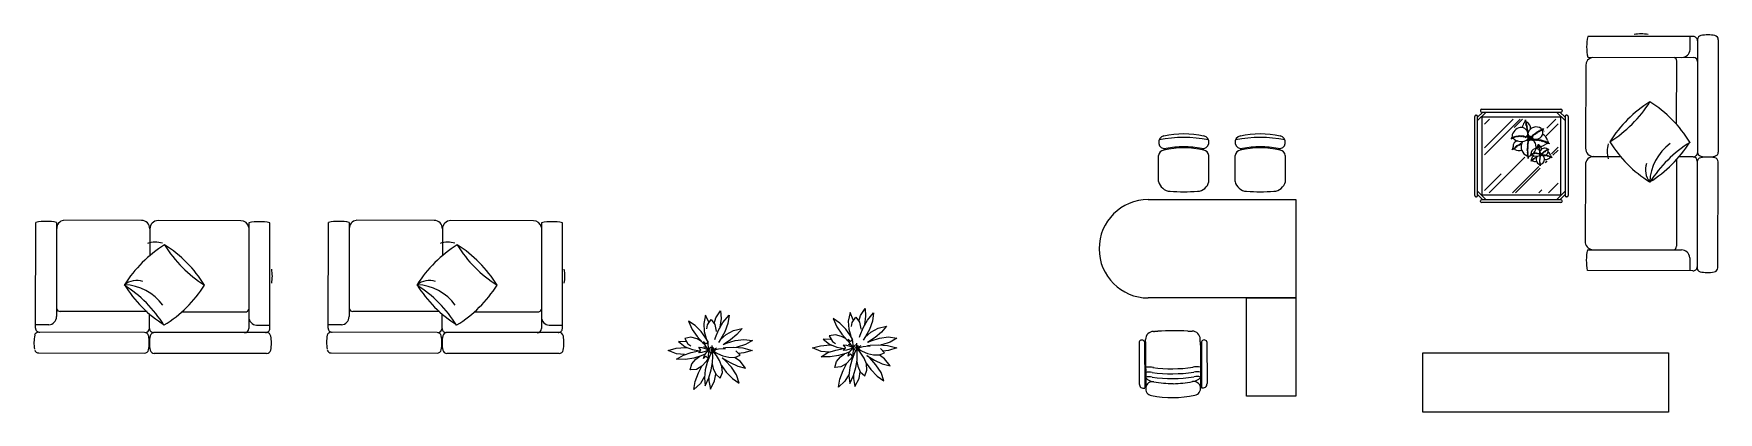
# Model space of a CAD drawing. Header units: millimetres. Extents: x 6919 to 14039, y 2520 to 4279.
# Drawn here: x 11286.1 to 11780, y 3672.5 to 3783.4 of the extents above; entities that cross this region are included whole.
import ezdxf

# ---------------------------------------------------------------- set-up
doc = ezdxf.new("R2010")
doc.units = ezdxf.units.MM
doc.layers.add('Furniture', color=252, linetype='Continuous', lineweight=0)
doc.layers.add('SectionCutEdges', color=7, linetype='Continuous')
doc.layers.add('zelen', color=69, linetype='Continuous')

# ---------------------------------------------------------------- blocks, each defined once
blk = doc.blocks.new('z_45')
for p, q in [((-2.845997, 13.88936), (-3.570604, 10.668659)), ((-1.655763, 11.123252), (-2.845997, 13.88936)), ((1.116109, 12.784863), (2.886718, 15.481067)), ((2.886718, 15.481067), (3.112793, 12.559485)), ((3.844529, 11.023402), (6.185353, 13.788033)), ((6.185353, 13.788033), (5.718845, 10.564661)), ((-9.471196, 11.583638), (-8.014357, 8.363295)), ((-6.825197, 9.823632), (-9.471196, 11.583638)), ((-8.014357, 8.363295), (-6.118167, 5.604553)), ((-4.564357, 7.499552), (-6.825197, 9.823632)), ((-2.732033, 4.996347), (-4.564357, 7.499552)), ((-3.570604, 10.668659), (-3.370214, 7.540822)), ((-3.370214, 7.540822), (-2.609962, 4.790235)), ((-2.313089, 8.569336), (-2.087796, 10.154057)), ((-2.087796, 10.154057), (-0.650883, 12.201309)), ((-1.588672, 10.865235), (-1.655763, 11.123252)), ((-0.650883, 12.201309), (0.760937, 10.202289)), ((0.441211, 10.654926), (1.116109, 12.784863)), ((0.760937, 10.202289), (1.247263, 7.701373)), ((0.939745, 5.188775), (2.124023, 8.055043)), ((1.247263, 7.701373), (1.236522, 7.510304)), ((2.124023, 8.055043), (3.844529, 11.023402)), ((2.685738, 9.256053), (2.585155, 8.850694)), ((3.112793, 12.559485), (2.685738, 9.256053)), ((4.56084, 7.449961), (3.048825, 4.653072)), ((5.718845, 10.564661), (4.56084, 7.449961)), ((5.118847, 6.358695), (7.924801, 7.917333)), ((7.924801, 7.917333), (11.223727, 8.66015)), ((11.223727, 8.66015), (9.188086, 6.343603)), ((-17.348439, 0.262022), (-14.246488, 1.155138)), ((-14.047462, -1.054287), (-17.348439, 0.262022)), ((-14.246488, 1.155138), (-10.58799, 1.426625)), ((-13.329983, 3.664804), (-10.796976, 1.677108)), ((-10.395801, 3.557134), (-13.329983, 3.664804)), ((-8.571875, 5.299163), (-10.923731, 4.889011)), ((-10.923731, 4.889011), (-9.723246, 2.764893)), ((-10.796976, 1.677108), (-7.958597, 0.544524)), ((-10.58799, 1.426625), (-10.121489, 1.407576)), ((-10.143751, 3.508997), (-10.395801, 3.557134)), ((-9.723246, 2.764893), (-8.523244, 1.970458)), ((-6.165922, 4.682708), (-8.571875, 5.299163)), ((-8.423632, -0.520706), (-5.451953, 0.046134)), ((-7.958597, 0.544524), (-5.231249, 0.066352)), ((-4.421586, 3.730321), (-6.165922, 4.682708)), ((-6.118167, 5.604553), (-4.087406, 3.361177)), ((-5.451953, 0.046134), (-4.759377, 0.10953)), ((-4.898632, 0.705075), (-5.429691, 1.477385)), ((-5.429691, 1.477385), (-4.293358, 1.311088)), ((-5.429691, -0.687051), (-4.769921, 0.085259)), ((-4.635745, 0.395179), (-4.898632, 0.705075)), ((-4.769921, 0.085259), (-4.635745, 0.395179)), ((-4.293358, 1.311088), (-3.019536, 0.943708)), ((-4.087406, 3.361177), (-3.407812, 2.749658)), ((-3.663379, 3.641844), (-3.332913, 2.487993)), ((-3.033108, 3.074575), (-3.663379, 3.641844)), ((-3.632522, 1.770306), (-2.493846, 1.337838)), ((-3.332913, 2.487993), (-2.604687, 1.451993)), ((-2.780175, 2.809238), (-3.033108, 3.074575)), ((-3.019536, 0.943708), (-1.976955, 0.57261)), ((-1.976955, 0.217772), (-3.019536, -0.153327)), ((-2.527249, 2.960253), (-2.780175, 2.809238)), ((-1.916993, 3.620315), (-2.732033, 4.996347)), ((-2.604687, 1.451993), (-1.873535, 0.699282)), ((-2.604687, -0.661659), (-1.873535, 0.091076)), ((-1.897073, 3.641844), (-2.527249, 2.960253)), ((-1.976955, 0.57261), (-1.628906, 0.433159)), ((-1.628906, 0.357175), (-1.976955, 0.217772)), ((-1.838088, 2.487993), (-1.897073, 3.641844)), ((-1.881445, 0.339508), (-1.606447, 0.383544)), ((-1.873535, 0.699282), (-1.562113, 0.420308)), ((-1.873535, 0.091076), (-1.774222, 0.182414)), ((-1.709473, 1.451993), (-1.838088, 2.487993)), ((-1.774222, 0.182414), (-1.583988, 0.343227)), ((-1.728809, 0.212503), (-1.572365, 0.349855)), ((-1.727444, 0.221968), (-1.604688, 0.331926)), ((-1.583988, 0.699282), (-1.709473, 1.451993)), ((-1.583988, 0.091076), (-1.709473, -0.661659)), ((-1.683301, 0.60215), (-1.553714, 0.433731)), ((-1.683301, 0.18189), (-1.563573, 0.353074)), ((-1.679397, 1.271486), (-1.272851, 0.962949)), ((-1.676369, 0.47915), (-1.631546, 0.482464)), ((-1.676369, 0.452209), (-1.676369, 0.47915)), ((-1.676369, 0.47915), (-1.565433, 0.409579)), ((-1.676369, 0.267673), (-1.676369, 0.338197)), ((-1.626176, 0.952387), (-1.35352, 0.829601)), ((-1.583988, 0.699282), (-1.542676, 0.458455)), ((-1.543754, 0.454164), (-1.583988, 0.699282)), ((-1.545703, 0.324464), (-1.583988, 0.091076)), ((-1.494336, 0.556159), (-1.572365, 0.395179)), ((-1.572365, 0.395179), (-1.511622, 0.234222)), ((-1.567286, 0.192738), (-1.48496, 0.186634)), ((-1.553714, 0.277925), (-1.532912, 0.290728)), ((-1.546973, 0.488734), (-1.526272, 0.490236)), ((-1.511622, 0.234222), (-1.294726, -0.153327)), ((-1.294726, 0.943708), (-1.494336, 0.556159)), ((-0.877637, 1.311088), (-1.294726, 0.943708)), ((-0.130665, 1.477385), (-0.877637, 1.311088)), ((-0.698143, 0.395179), (-0.538969, 0.705075)), ((-0.57354, 0.085259), (-0.698143, 0.395179)), ((-0.61475, 0.557566), (0.414157, 0.633597)), ((-0.587601, 0.120354), (0.414157, 0.046349)), ((-0.130665, -0.687051), (-0.57354, 0.085259)), ((-0.552541, 0.679731), (-0.473535, 0.568008)), ((-0.552541, 0.048637), (-0.451565, 0.110316)), ((-0.538969, 0.705075), (-0.130665, 1.477385)), ((-0.343555, 0.101996), (-0.4583, -0.115633)), ((-0.402153, 2.182174), (-0.364649, 1.42529)), ((-0.351566, 0.05846), (-0.343555, 0.072765)), ((-0.343555, 1.074767), (-0.304008, 0.713921)), ((0.414157, 0.633597), (-0.343555, 0.718355)), ((-0.343555, 0.718355), (-0.343555, 0.577641)), ((-0.343555, -0.038433), (-0.343555, 0.101996)), ((0.414157, 0.046349), (-0.343555, -0.038433)), ((-0.342482, 1.076675), (-0.295609, 0.712991)), ((-0.039065, 0.684285), (0.143945, 1.07379)), ((0.143945, 1.07379), (-0.026757, 0.682902)), ((-0.020218, 0.682187), (0.042868, 0.793743)), ((0.263965, -0.291395), (0, 0)), ((0.005859, 0.000691), (0.263965, -0.291395)), ((0.112987, 0.01266), (0.343358, -0.138187)), ((0.343358, -0.138187), (0.122851, 0.013781)), ((0.143945, 1.07379), (0.261426, 1.376176)), ((0.343358, 0.641418), (0.523341, 0.751948)), ((0.523341, 0.751948), (0.350583, 0.640726)), ((0.882226, 0.339985), (0.414157, 0.633597)), ((0.414157, 0.046349), (0.882226, 0.339985)), ((0.523341, 0.751948), (1.350194, 1.19648)), ((0.618356, 0.505519), (2.111423, 0.813913)), ((0.713086, 4.427791), (0.939745, 5.188775)), ((3.048825, 4.653072), (2.101171, 3.24595)), ((2.111423, 0.813913), (4.325879, 1.034188)), ((2.912497, 4.450679), (5.118847, 6.358695)), ((4.27959, 2.622747), (3.878319, 2.391028)), ((3.888863, 1.192188), (4.834962, 1.339221)), ((4.0667, 2.499819), (5.226266, 3.010106)), ((6.763673, 4.31025), (4.27959, 2.622747)), ((4.325879, 1.034188), (4.866993, 0.999713)), ((4.834962, 1.339221), (8.005172, 1.502991)), ((5.226266, 3.010106), (8.498532, 4.040098)), ((9.188086, 6.343603), (6.763673, 4.31025)), ((8.005172, 1.502991), (11.50527, 1.21479)), ((8.498532, 4.040098), (11.938083, 4.511809)), ((8.87754, 0.106263), (8.870017, 0.108933)), ((10.431641, -1.544666), (8.87754, 0.106263)), ((9.364843, 1.5064), (8.960253, 1.424313)), ((12.607419, 2.562547), (9.364843, 1.5064)), ((11.50527, 1.21479), (15.089351, 0.26207)), ((15.089351, 0.26207), (11.904103, -0.724029)), ((11.938083, 4.511809), (15.209764, 4.056096)), ((15.209764, 4.056096), (12.607419, 2.562547)), ((-14.07373, -3.13642), (-11.416704, -1.54047)), ((-10.627055, -3.20127), (-14.07373, -3.13642)), ((-10.945606, -1.379967), (-14.047462, -1.054287)), ((-11.416704, -1.54047), (-8.423632, -0.520706)), ((-7.403421, -2.685213), (-10.627055, -3.20127)), ((-8.790821, -7.222462), (-8.167577, -4.977584)), ((-8.167577, -4.977584), (-6.6167, -3.11451)), ((-4.577738, -1.834464), (-7.403421, -2.685213)), ((-6.6167, -3.11451), (-5.047756, -1.975965)), ((-4.346585, -5.804968), (-6.415725, -7.052922)), ((-5.600298, -8.385539), (-4.10918, -5.549121)), ((-4.293358, -0.520706), (-5.429691, -0.687051)), ((-2.953124, -1.157331), (-4.577738, -1.834464)), ((-2.638769, -3.964114), (-4.346585, -5.804968)), ((-3.019536, -0.153327), (-4.293358, -0.520706)), ((-3.663379, -2.851462), (-3.332913, -1.697659)), ((-3.033108, -2.206969), (-3.663379, -2.851462)), ((-3.332913, -1.697659), (-2.604687, -0.661659)), ((-2.780175, -1.994538), (-3.033108, -2.206969)), ((-2.229786, -4.429722), (-2.974415, -7.289314)), ((-2.527249, -2.210593), (-2.780175, -1.994538)), ((-1.899707, -2.848768), (-2.638769, -3.964114)), ((-1.897073, -2.851462), (-2.527249, -2.210593)), ((-1.35352, -2.042174), (-2.229786, -4.429722)), ((-1.838088, -1.697659), (-1.897073, -2.851462)), ((-1.897073, -2.844191), (-1.347756, -2.01571)), ((-1.709473, -0.661659), (-1.838088, -1.697659)), ((-1.693851, -0.568056), (-1.146388, -0.28398)), ((-0.682133, -0.564265), (-1.35352, -2.042174)), ((-1.347756, -2.01571), (-1.297754, -1.919913)), ((-1.294726, -0.153327), (-0.877637, -0.520706)), ((-0.877637, -0.520706), (-0.130665, -0.687051)), ((-0.641215, -7.295108), (-0.207716, -4.4456)), ((-0.278127, -4.908538), (0.070995, -6.779051)), ((-0.207716, -4.4456), (-0.091702, -2.064657)), ((-0.190139, -0.021291), (-0.149512, -0.409627)), ((-0.149512, -0.409627), (-0.140429, -0.670075)), ((-0.091702, -2.064657), (-0.140429, -0.685)), ((1.305467, -1.671815), (0.263965, -0.291395)), ((0.343358, -0.138187), (1.780665, -0.936222)), ((0.694239, -0.332999), (1.227832, -0.725722)), ((2.482617, -3.62699), (1.305467, -1.671815)), ((1.780665, -0.936222), (3.791404, -1.803994)), ((3.390723, -5.904579), (2.482617, -3.62699)), ((3.260642, -5.578327), (5.139941, -8.084035)), ((3.625292, -8.252382), (3.390723, -5.904579)), ((3.484273, -2.572203), (3.932518, -2.881288)), ((4.709864, -3.591299), (3.717869, -2.733254)), ((3.791404, -1.803994), (6.092381, -2.413368)), ((3.932518, -2.881288), (6.586033, -4.438806)), ((7.103026, -6.169581), (4.709864, -3.591299)), ((6.092381, -2.413368), (8.400196, -2.436328)), ((6.586033, -4.438806), (9.533495, -5.789065)), ((9.053218, -9.147692), (7.103026, -6.169581)), ((10.435152, -3.927588), (8.347654, -2.43578)), ((8.400196, -2.436328), (10.431641, -1.544666)), ((9.533495, -5.789065), (12.572265, -6.654835)), ((11.904103, -0.724029), (9.830469, -0.90611)), ((12.572265, -6.654835), (10.435152, -3.927588)), ((-6.415725, -7.052922), (-8.790821, -7.222462)), ((-7.407814, -14.838576), (-6.894338, -11.727738)), ((-4.865432, -12.475824), (-7.407814, -14.838576)), ((-6.894338, -11.727738), (-5.600298, -8.385539)), ((-3.271973, -9.86352), (-4.865432, -12.475824)), ((-2.974415, -7.289314), (-3.329104, -10.357284)), ((-3.329104, -10.357284), (-3.035742, -13.370013)), ((-3.035742, -13.370013), (-1.53594, -10.355759)), ((-1.55713, -10.398388), (-1.542676, -11.455464)), ((-1.542676, -11.455464), (-1.008987, -14.652538)), ((-1.53594, -10.355759), (-0.641215, -7.295108)), ((-1.008987, -14.652538), (0.57441, -11.471963)), ((0.070995, -6.779051), (1.064259, -8.927584)), ((0.57441, -11.471963), (1.038867, -8.872604)), ((1.064259, -8.927584), (2.781737, -10.418105)), ((2.781737, -10.418105), (3.625292, -8.252382)), ((5.139941, -8.084035), (7.544237, -10.623288)), ((7.544237, -10.623288), (10.071385, -12.377596)), ((10.071385, -12.377596), (9.053218, -9.147692))]:
    blk.add_line(p, q)
blk = doc.blocks.new('Office_desk_set')
for p, q in [((-1255, 243), (-1255, 404)), ((-795, 242), (-795, 404)), ((-555, 243), (-555, 404)), ((-95, 242), (-95, 404)), ((-1255, 165), (-1255, 243)), ((-795, 163), (-795, 242)), ((-555, 165), (-555, 243)), ((-95, 163), (-95, 242)), ((-1350, 0), (0, 0)), ((0, 0), (0, -900)), ((0, -900), (-1350, -900)), ((-450, -1800), (-450, -900)), ((-450, -900), (0, -900)), ((0, -900), (0, -1800)), ((-1301, -1206), (-1294, -1206)), ((-1261, -1206), (-1294, -1206)), ((-989, -1204), (-948, -1204)), ((-1434, -1303), (-1432, -1686)), ((-1384, -1303), (-1382, -1724)), ((-1375, -1303), (-1375, -1280)), ((-1375, -1302), (-1374, -1370)), ((-1375, -1371), (-1373, -1718)), ((-874, -1301), (-874, -1278)), ((-874, -1301), (-873, -1369)), ((-873, -1369), (-871, -1716)), ((-864, -1301), (-862, -1722)), ((-814, -1301), (-812, -1684)), ((0, -1800), (-450, -1800))]:
    blk.add_line(p, q)
at = {"linetype": 'Continuous'}
for centre, radius, start, end in [((-1197, 524), 58.3, 99.8988, 279.7522), ((-1025, -282), 882, 78.0899, 101.9101), ((-1006, -480), 963, 91.1567, 100.8714), ((-1044, -480), 963, 79.1286, 88.8433), ((-853, 524), 58.3, 260.2478, 80.1012), ((-497, 524), 58.3, 99.8988, 279.7522), ((-325, -282), 882, 78.0899, 101.9101), ((-306, -480), 963, 91.1567, 100.8714), ((-344, -480), 963, 79.1286, 88.8433), ((-153, 524), 58.3, 260.2478, 80.1012), ((-1142, 192), 117, 193.2566, 265.9234), ((-908, 192), 117, 274.0766, 345.8334), ((-442, 192), 117, 193.2566, 265.9234), ((-208, 192), 117, 274.0766, 345.8334), ((-1025, 1829), 1758, 265.9234, 274.0766), ((-325, 1829), 1758, 265.9234, 274.0766), ((-1115, -3115), 1915, 86.2317, 94.3849), ((-1295, -1565), 102, 220.0354, 267.4848), ((-1310, -1730), 63.6, 80.5561, 260.4095), ((-1107, -635), 1049, 259.4369, 269.1516), ((-1149, -636), 1049, 271.465, 281.1797), ((-951, -1563), 102, 273.1318, 320.9947), ((-935, -1728), 63.6, 280.2071, 100.0605), ((-1127, -851), 961, 258.3982, 282.2184)]:
    blk.add_arc(centre, radius, start, end, dxfattribs=at)
for centre, radius, start, end in [((-1025, -682), 1250, 79.6211, 100.3789), ((-1025, -350), 823, 77.1708, 102.8292), ((-325, -682), 1250, 79.6211, 100.3789), ((-325, -350), 823, 77.1708, 102.8292), ((-1198, 395), 58, 100.0307, 171.6517), ((-853, 395), 58, 8.3483, 79.9693), ((-498, 395), 58, 100.0307, 171.6517), ((-153, 395), 58, 8.3483, 79.9693), ((-1350, -450), 450, 90, 270), ((-1301, -1280), 74.1, 90.3083, 180.3083), ((-948, -1278), 74.1, 0.3083, 90.3083), ((-1409, -1314), 27.5, 24.5958, 155.829), ((-849, -1313), 27.5, 204.3355, 206.5711), ((-839, -1312), 27.5, 24.7876, 156.0208), ((-1345, -1690), 158, 74.7531, 100.4859), ((-1132, -228), 1320, 262.2773, 278.3393), ((-904, -1687), 158, 78.6001, 104.4332), ((-1394, -1688), 38.1, 177.6524, 288.8331), ((-1345, -1690), 112, 74.7531, 104.4332), ((-1345, -1733), 112, 74.7531, 104.4332), ((-1132, -228), 1366, 262.2773, 278.3393), ((-1132, -271), 1366, 262.2773, 278.3393), ((-904, -1687), 112, 73.6429, 104.4332), ((-903, -1731), 112, 73.6429, 104.4332), ((-850, -1686), 38.1, 251.7835, 2.9643)]:
    blk.add_arc(centre, radius, start, end)
blk = doc.blocks.new('Single_sofa')
at = {"layer": 'Furniture', "color": 251, "true_color": 0x636466}
for p, q in [((-0.93, 7.28), (-0.83, 38.24)), ((5.26, 38.23), (5.22, 10.64)), ((30.15, 38.81), (7.32, 38.85)), ((32.58, 36.33), (32.57, 28.51)), ((59.26, 38.73), (35.03, 38.76)), ((61.65, 38.14), (61.6, 7.14)), ((67.74, 7.17), (67.74, 38.14)), ((31.76, 12.11), (6.3, 12.15)), ((32.49, 7.19), (32.5, 11.36)), ((42.11, 12.08), (60.73, 12.02)), ((2.95, 8.2), (-0.93, 8.21)), ((31.04, 6.01), (-0.02, 6.06)), ((66.84, 5.95), (33.7, 5.96)), ((63.87, 8.11), (67.74, 8.1)), ((0, 0), (31.02, -0.1)), ((66.82, -0.15), (33.89, -0.14))]:
    blk.add_line(p, q, dxfattribs=at)
for centre, radius, start, end in [((2.18, 23.46), 15.09, 78.2006, 101.4842), ((7.71, 36.44), 2.44, 99.3693, 179.8144), ((30.14, 36.37), 2.44, 359.8144, 89.8144), ((35.02, 36.32), 2.44, 89.9117, 179.8144), ((59.25, 36.28), 2.44, 11.8199, 89.8144), ((64.69, 23.36), 15.09, 78.3393, 101.6229), ((56.2, 0.44), 36.69, 121.7113, 147.8371), ((34.14, 25.22), 7.22, 72.8898, 107.9578), ((68.12, 50.94), 36.69, 211.7113, 237.8371), ((17.39, 0.6), 36.69, 31.7113, 57.8371), ((5.52, -11.18), 36.69, 31.7113, 57.8371), ((28.69, 15.49), 5.72, 71.0825, 128.3079), ((24.57, 5.43), 14.55, 35.8919, 87.7362), ((56.35, 39.26), 36.69, 211.7113, 237.8371), ((17.54, 39.41), 36.69, 301.7113, 327.8371), ((57.39, 22.51), 11.11, 349.1345, 10.4846), ((2.78, 10.64), 2.44, 273.9519, 359.9117), ((6.26, 13.24), 1.09, 198.5, 272.3908), ((60.58, 13.11), 1.09, 267.4326, 341.3235), ((64.05, 10.55), 2.44, 179.9117, 265.8716), ((9.72, 3.04), 11.11, 168.8124, 190.1625), ((-0.02, 4.84), 1.22, 89.9117, 162.8016), ((0.29, 7.28), 1.22, 179.8144, 269.9117), ((31.04, 4.79), 1.22, 10.4846, 89.8144), ((31.27, 7.23), 1.22, 269.8144, 359.8144), ((21.32, 2.99), 11.11, 349.1442, 10.4846), ((42.24, 2.92), 9.77, 167.6933, 192.4499), ((33.71, 7.18), 1.22, 179.8144, 269.9117), ((33.89, 4.74), 1.22, 89.9117, 167.6933), ((60.38, 7.14), 1.22, 269.8144, 359.8144), ((66.52, 7.17), 1.22, 269.9117, 0.0091), ((66.84, 4.73), 1.22, 10.4846, 89.8144), ((57.11, 2.93), 11.11, 349.1345, 10.4846), ((0, 1.22), 1.22, 197.8695, 269.8144), ((31.03, 1.13), 1.22, 269.8144, 349.1442), ((33.89, 1.08), 1.22, 192.4499, 269.9117), ((66.82, 1.07), 1.22, 269.9117, 349.1345)]:
    blk.add_arc(centre, radius, start, end, dxfattribs=at)
blk = doc.blocks.new('Cupboard')
at = {"layer": 'SectionCutEdges', "color": 251, "true_color": 0x636466}
blk.add_lwpolyline([(-72.04, 17.38), (-0.04, 17.38), (0, 0), (-72.04, 0)], close=True, dxfattribs=at)

msp = doc.modelspace()

# ---------------------------------------------------------------- hatches: boundary and pattern name
at = {"true_color": 0x636466}
h = msp.add_hatch(dxfattribs=at)
h.set_pattern_fill('AR-RROOF', color=251, scale=10.255502, angle=45, style=0)
h.set_pattern_definition([(45, (9307.546, 7277.977), (8.702082, 23.205552), [153.83253, -20.511, 51.2775, -10.2555]), (45, (9313.565, 7291.248), (-16.896542, 2.393073), [30.7665, -3.38432, 61.53301, -7.69163]), (45, (9305.008, 7287.767), (32.850359, 42.567684), [82.04402, -14.3577, 41.02201, -10.2555])])
h.paths.add_polyline_path([(11711.45, 3736.81), (11711.45, 3758.35), (11732.98, 3758.35), (11732.98, 3736.81)])
h.paths.add_polyline_path([(11726.97, 3756.48), (11725.87, 3756.07), (11725.24, 3755.79), (11725.04, 3756.48), (11724.55, 3757.1), (11724, 3757.58), (11723.86, 3758), (11723.72, 3758.21), (11723.38, 3758.27), (11722.89, 3757.17), (11722.41, 3756.55), (11722.41, 3756), (11721.3, 3756), (11720.06, 3755.17), (11719.02, 3753.3), (11719.02, 3752.34), (11719.02, 3751.65), (11719.85, 3751.92), (11720.41, 3751.85), (11719.99, 3751.58), (11719.44, 3750.68), (11719.51, 3749.78), (11719.44, 3748.82), (11719.85, 3748.88), (11721.24, 3748.75), (11722.41, 3748.75), (11723.17, 3747.36), (11724, 3746.54), (11724.41, 3746.19), (11724.69, 3746.74), (11724.76, 3745.85), (11726, 3745.43), (11726.56, 3745.5), (11727.11, 3744.74), (11727.73, 3744.05), (11728.22, 3744.53), (11729.32, 3745.36), (11729.25, 3745.98), (11730.15, 3746.19), (11731.74, 3746.54), (11731.74, 3747.43), (11731.12, 3748.19), (11730.5, 3748.75), (11730.56, 3749.44), (11730.22, 3749.64), (11730.22, 3750.47), (11730.7, 3750.54), (11730.7, 3751.37), (11730.29, 3752.06), (11729.74, 3753.44), (11728.84, 3753.65), (11728.84, 3754.89), (11729.94, 3755.58), (11729.04, 3755.86), (11727.8, 3756.34)], flags=16)

# ---------------------------------------------------------------- linework, layer by layer
at = {"color": 251, "true_color": 0x636466}
for p, q in [((11708.54, 3735.98), (11708.54, 3759.18)), ((11708.88, 3759.53), (11709.05, 3759.53)), ((11711.87, 3760.4), (11709.4, 3757.93)), ((11710.9, 3760.4), (11709.4, 3758.9)), ((11709.4, 3735.98), (11709.4, 3759.18)), ((11710.27, 3760.91), (11710.27, 3760.74)), ((11710.61, 3761.25), (11733.82, 3761.25)), ((11710.61, 3760.4), (11733.82, 3760.4)), ((11710.76, 3736.13), (11710.76, 3759.03)), ((11710.76, 3759.03), (11733.67, 3759.03)), ((11732.56, 3760.4), (11735.03, 3757.93)), ((11733.53, 3760.4), (11735.03, 3758.9)), ((11733.67, 3759.03), (11733.67, 3736.13)), ((11734.16, 3760.91), (11734.16, 3760.74)), ((11735.03, 3759.18), (11735.03, 3735.98)), ((11735.55, 3759.53), (11735.38, 3759.53)), ((11735.89, 3759.18), (11735.89, 3735.98)), ((11721.25, 3753.19), (11721.51, 3753.53)), ((11721.51, 3753.53), (11721.61, 3753.26)), ((11721.61, 3753.26), (11721.72, 3753.49)), ((11721.72, 3753.49), (11721.83, 3753.29)), ((11721.83, 3753.29), (11722.01, 3753.49)), ((11722.01, 3753.49), (11722.08, 3753.22)), ((11722.08, 3753.22), (11722.26, 3753.49)), ((11722.26, 3753.49), (11722.41, 3753.26)), ((11722.41, 3753.26), (11722.51, 3753.49)), ((11722.51, 3753.49), (11722.66, 3753.19)), ((11722.66, 3753.19), (11722.8, 3753.49)), ((11722.8, 3753.49), (11722.84, 3753.19)), ((11723.38, 3757.55), (11723.59, 3757.48)), ((11723.59, 3757.48), (11723.41, 3757.44)), ((11723.41, 3757.44), (11723.77, 3757.31)), ((11723.74, 3756.88), (11723.41, 3756.74)), ((11723.41, 3756.74), (11723.88, 3756.57)), ((11723.77, 3757.31), (11723.45, 3757.24)), ((11723.45, 3757.24), (11723.74, 3757.08)), ((11723.74, 3757.08), (11723.52, 3757.04)), ((11723.52, 3757.04), (11723.74, 3756.88)), ((11723.88, 3756.57), (11723.59, 3756.51)), ((11723.59, 3756.51), (11723.81, 3756.31)), ((11723.81, 3756.31), (11723.63, 3756.17)), ((11723.63, 3756.17), (11723.99, 3756.11)), ((11723.92, 3755.84), (11723.7, 3755.67)), ((11723.7, 3755.67), (11723.99, 3755.57)), ((11723.99, 3756.11), (11723.74, 3755.97)), ((11723.74, 3755.97), (11723.92, 3755.84)), ((11723.99, 3755.57), (11723.74, 3755.47)), ((11723.74, 3755.47), (11723.95, 3755.3)), ((11723.95, 3755.3), (11723.85, 3755.27)), ((11723.85, 3755.27), (11724.1, 3755.1)), ((11724.1, 3755.1), (11723.88, 3755)), ((11725.28, 3753.53), (11725.64, 3753.39)), ((11725.46, 3753.33), (11725.28, 3753.53)), ((11725.54, 3753.73), (11725.82, 3753.53)), ((11725.64, 3753.39), (11725.54, 3753.73)), ((11725.75, 3753.83), (11725.97, 3753.63)), ((11725.82, 3753.53), (11725.75, 3753.83)), ((11725.97, 3753.96), (11726.15, 3753.76)), ((11725.97, 3753.63), (11725.97, 3753.96)), ((11726.15, 3754.1), (11726.4, 3753.96)), ((11726.15, 3753.76), (11726.15, 3754.1)), ((11726.36, 3754.23), (11726.58, 3754.13)), ((11726.4, 3753.96), (11726.36, 3754.23)), ((11726.54, 3754.43), (11726.87, 3754.16)), ((11726.58, 3754.13), (11726.54, 3754.43)), ((11726.8, 3754.6), (11726.98, 3754.43)), ((11726.87, 3754.16), (11726.8, 3754.6)), ((11726.98, 3754.73), (11727.16, 3754.6)), ((11726.98, 3754.43), (11726.98, 3754.73)), ((11727.16, 3754.6), (11727.19, 3754.83)), ((11727.19, 3754.83), (11727.41, 3754.66)), ((11727.41, 3754.97), (11727.59, 3754.8)), ((11727.41, 3754.66), (11727.41, 3754.97)), ((11727.59, 3754.8), (11727.62, 3755.07)), ((11727.62, 3755.07), (11727.8, 3754.97)), ((11727.8, 3754.97), (11727.84, 3755.33)), ((11727.84, 3755.33), (11728.06, 3754.97)), ((11728.06, 3754.97), (11728.13, 3755.27)), ((11728.13, 3755.27), (11728.27, 3755.13)), ((11728.27, 3755.13), (11728.34, 3755.44)), ((11719.6, 3752.96), (11719.78, 3752.82)), ((11719.67, 3752.76), (11719.6, 3752.96)), ((11719.92, 3749.51), (11719.71, 3749.57)), ((11719.78, 3753.09), (11719.99, 3752.92)), ((11719.78, 3752.82), (11719.78, 3753.09)), ((11719.82, 3749.74), (11719.92, 3749.51)), ((11720.28, 3749.71), (11719.82, 3749.74)), ((11719.99, 3753.16), (11720.14, 3753.06)), ((11719.99, 3752.92), (11719.99, 3753.16)), ((11720.14, 3753.26), (11720.35, 3753.02)), ((11720.14, 3753.06), (11720.14, 3753.26)), ((11720.28, 3750.04), (11720.28, 3749.71)), ((11720.5, 3749.94), (11720.28, 3750.04)), ((11720.35, 3753.02), (11720.43, 3753.36)), ((11720.39, 3750.21), (11720.5, 3749.94)), ((11720.79, 3750.11), (11720.39, 3750.21)), ((11720.43, 3753.36), (11720.64, 3753.16)), ((11720.64, 3753.16), (11720.71, 3753.39)), ((11720.68, 3750.51), (11720.79, 3750.11)), ((11721.07, 3750.44), (11720.68, 3750.51)), ((11720.71, 3753.39), (11720.89, 3753.16)), ((11720.89, 3753.16), (11720.97, 3753.43)), ((11720.97, 3753.43), (11721.07, 3753.29)), ((11721.07, 3753.29), (11721.22, 3753.43)), ((11721.07, 3750.71), (11721.07, 3750.44)), ((11721.22, 3750.58), (11721.07, 3750.71)), ((11721.22, 3753.43), (11721.25, 3753.19)), ((11721.43, 3750.81), (11721.22, 3750.58)), ((11721.65, 3750.65), (11721.43, 3750.81)), ((11721.65, 3750.98), (11721.65, 3750.65)), ((11721.87, 3750.85), (11721.65, 3750.98)), ((11721.87, 3751.15), (11721.87, 3750.85)), ((11722.05, 3751.01), (11721.87, 3751.15)), ((11722.05, 3751.32), (11722.05, 3751.01)), ((11722.23, 3751.15), (11722.05, 3751.32)), ((11722.08, 3751.35), (11722.23, 3751.15)), ((11722.84, 3753.19), (11723.09, 3753.39)), ((11723.09, 3753.39), (11723.09, 3753.09)), ((11723.09, 3753.09), (11723.27, 3753.29)), ((11723.27, 3753.29), (11723.27, 3753.09)), ((11723.27, 3753.09), (11723.45, 3753.26)), ((11724.17, 3749.84), (11723.77, 3749.64)), ((11723.77, 3749.64), (11724.13, 3749.41)), ((11724.13, 3749.41), (11723.81, 3749.27)), ((11723.81, 3749.27), (11724.13, 3749.11)), ((11724.17, 3750.48), (11723.88, 3750.34)), ((11723.88, 3750.34), (11724.13, 3750.21)), ((11724.13, 3750.21), (11723.88, 3749.98)), ((11723.88, 3749.98), (11724.17, 3749.84)), ((11724.13, 3749.11), (11723.88, 3748.94)), ((11723.88, 3748.94), (11724.13, 3748.84)), ((11724.13, 3748.84), (11723.88, 3748.6)), ((11723.88, 3748.6), (11724.17, 3748.47)), ((11724.31, 3751.18), (11723.92, 3751.01)), ((11723.92, 3751.01), (11724.2, 3750.85)), ((11724.2, 3750.85), (11723.92, 3750.65)), ((11723.92, 3750.65), (11724.17, 3750.48)), ((11724.3, 3752.33), (11723.98, 3752.08)), ((11724.35, 3751.58), (11723.99, 3751.42)), ((11723.99, 3751.42), (11724.31, 3751.18)), ((11724.04, 3752.33), (11724.27, 3752.48)), ((11724.06, 3751.72), (11724.35, 3751.58)), ((11724.27, 3752.48), (11724.49, 3752.72)), ((11725.36, 3752.29), (11725.5, 3752.49)), ((11725.5, 3752.49), (11725.54, 3752.25)), ((11725.54, 3752.25), (11725.64, 3752.39)), ((11725.64, 3752.39), (11725.75, 3752.15)), ((11725.75, 3752.15), (11725.97, 3752.42)), ((11725.97, 3752.42), (11726.04, 3752.22)), ((11726.04, 3752.22), (11726.22, 3752.35)), ((11726.22, 3752.35), (11726.44, 3752.15)), ((11726.44, 3752.15), (11726.65, 3752.42)), ((11726.65, 3752.42), (11726.72, 3752.12)), ((11726.72, 3752.12), (11726.94, 3752.39)), ((11726.94, 3752.39), (11727.08, 3752.15)), ((11727.08, 3752.15), (11727.23, 3752.32)), ((11727.22, 3750.68), (11727.34, 3750.64)), ((11727.23, 3752.12), (11727.48, 3752.35)), ((11727.23, 3752.32), (11727.23, 3752.12)), ((11727.34, 3750.64), (11727.24, 3750.62)), ((11727.24, 3750.62), (11727.44, 3750.55)), ((11727.42, 3750.3), (11727.24, 3750.23)), ((11727.24, 3750.23), (11727.5, 3750.14)), ((11727.44, 3750.55), (11727.26, 3750.51)), ((11727.26, 3750.51), (11727.42, 3750.42)), ((11727.42, 3750.42), (11727.3, 3750.4)), ((11727.3, 3750.4), (11727.42, 3750.3)), ((11727.5, 3750.14), (11727.34, 3750.1)), ((11727.34, 3750.1), (11727.46, 3749.99)), ((11727.46, 3749.99), (11727.36, 3749.91)), ((11727.36, 3749.91), (11727.56, 3749.87)), ((11727.52, 3749.72), (11727.4, 3749.63)), ((11727.4, 3749.63), (11727.56, 3749.57)), ((11727.56, 3749.87), (11727.42, 3749.8)), ((11727.42, 3749.8), (11727.52, 3749.72)), ((11727.56, 3749.57), (11727.42, 3749.52)), ((11727.42, 3749.52), (11727.54, 3749.42)), ((11727.48, 3752.35), (11727.52, 3752.05)), ((11727.54, 3749.42), (11727.48, 3749.4)), ((11727.48, 3749.4), (11727.62, 3749.31)), ((11727.62, 3749.31), (11727.5, 3749.25)), ((11727.52, 3752.05), (11727.77, 3752.29)), ((11727.77, 3752.29), (11727.84, 3751.99)), ((11727.84, 3751.99), (11728.02, 3752.19)), ((11728.02, 3752.19), (11728.06, 3751.95)), ((11728.06, 3751.95), (11728.42, 3752.15)), ((11728.42, 3752.15), (11728.42, 3751.85)), ((11728.42, 3751.85), (11728.7, 3752.02)), ((11728.55, 3748.6), (11728.67, 3748.48)), ((11728.59, 3748.43), (11728.55, 3748.6)), ((11728.7, 3752.02), (11728.67, 3751.78)), ((11728.67, 3751.78), (11728.99, 3751.99)), ((11728.67, 3748.67), (11728.77, 3748.56)), ((11728.77, 3748.75), (11728.91, 3748.67)), ((11728.77, 3748.56), (11728.77, 3748.75)), ((11728.89, 3748.82), (11729.01, 3748.77)), ((11728.91, 3748.67), (11728.89, 3748.82)), ((11728.99, 3751.99), (11728.99, 3751.68)), ((11728.99, 3751.68), (11729.21, 3751.82)), ((11728.99, 3748.93), (11729.18, 3748.78)), ((11729.01, 3748.77), (11728.99, 3748.93)), ((11729.21, 3751.82), (11729.13, 3751.52)), ((11729.13, 3751.52), (11729.46, 3751.68)), ((11729.13, 3749.03), (11729.24, 3748.93)), ((11729.18, 3748.78), (11729.13, 3749.03)), ((11729.24, 3749.1), (11729.34, 3749.03)), ((11729.24, 3748.93), (11729.24, 3749.1)), ((11729.34, 3749.03), (11729.36, 3749.16)), ((11729.36, 3749.16), (11729.48, 3749.07)), ((11729.46, 3751.68), (11729.46, 3751.38)), ((11729.46, 3751.38), (11729.75, 3751.62)), ((11729.48, 3749.24), (11729.58, 3749.14)), ((11729.48, 3749.07), (11729.48, 3749.24)), ((11729.58, 3749.14), (11729.6, 3749.29)), ((11729.6, 3749.29), (11729.7, 3749.24)), ((11729.7, 3749.24), (11729.72, 3749.44)), ((11729.72, 3749.44), (11729.84, 3749.24)), ((11729.75, 3751.62), (11729.78, 3751.35)), ((11729.78, 3751.35), (11730, 3751.45)), ((11729.84, 3749.24), (11729.88, 3749.4)), ((11729.88, 3749.4), (11729.96, 3749.33)), ((11729.96, 3749.33), (11730, 3749.5)), ((11730, 3751.45), (11730, 3751.25)), ((11724.17, 3748.47), (11723.92, 3748.27)), ((11723.92, 3748.27), (11724.17, 3748.13)), ((11724.17, 3748.13), (11723.95, 3747.9)), ((11723.95, 3747.9), (11724.24, 3747.8)), ((11724.24, 3747.8), (11724.06, 3747.63)), ((11725.1, 3748.11), (11725.21, 3748.03)), ((11725.14, 3748), (11725.1, 3748.11)), ((11725.29, 3746.18), (11725.17, 3746.22)), ((11725.21, 3748.18), (11725.33, 3748.09)), ((11725.21, 3748.03), (11725.21, 3748.18)), ((11725.23, 3746.31), (11725.29, 3746.18)), ((11725.49, 3746.29), (11725.23, 3746.31)), ((11725.33, 3748.22), (11725.41, 3748.17)), ((11725.41, 3748.28), (11725.53, 3748.15)), ((11725.41, 3748.17), (11725.41, 3748.28)), ((11725.49, 3746.48), (11725.49, 3746.29)), ((11725.61, 3746.42), (11725.49, 3746.48)), ((11725.53, 3748.15), (11725.57, 3748.33)), ((11725.55, 3746.57), (11725.61, 3746.42)), ((11725.77, 3746.52), (11725.55, 3746.57)), ((11725.57, 3748.33), (11725.69, 3748.22)), ((11725.69, 3748.22), (11725.73, 3748.35)), ((11725.71, 3746.74), (11725.77, 3746.52)), ((11725.93, 3746.7), (11725.71, 3746.74)), ((11725.73, 3748.35), (11725.83, 3748.22)), ((11725.83, 3748.22), (11725.87, 3748.37)), ((11725.87, 3748.37), (11725.93, 3748.3)), ((11725.93, 3748.3), (11726.01, 3748.37)), ((11725.93, 3746.85), (11725.93, 3746.7)), ((11726.01, 3746.78), (11725.93, 3746.85)), ((11726.01, 3748.37), (11726.03, 3748.24)), ((11726.13, 3746.91), (11726.01, 3746.78)), ((11726.03, 3748.24), (11726.17, 3748.43)), ((11726.25, 3746.82), (11726.13, 3746.91)), ((11726.17, 3748.43), (11726.23, 3748.28)), ((11726.23, 3748.28), (11726.29, 3748.41)), ((11726.37, 3747.1), (11726.25, 3746.82)), ((11726.37, 3746.93), (11726.25, 3747)), ((11726.29, 3748.41), (11726.35, 3748.3)), ((11726.35, 3748.3), (11726.45, 3748.41)), ((11726.47, 3747.02), (11726.37, 3747.1)), ((11726.45, 3748.41), (11726.5, 3748.26)), ((11726.47, 3747.19), (11726.47, 3747.02)), ((11726.58, 3747.1), (11726.47, 3747.19)), ((11726.5, 3748.26), (11726.6, 3748.41)), ((11726.5, 3747.21), (11726.58, 3747.1)), ((11726.6, 3748.41), (11726.68, 3748.28)), ((11726.68, 3748.28), (11726.74, 3748.41)), ((11726.74, 3748.41), (11726.82, 3748.24)), ((11726.82, 3748.24), (11726.9, 3748.41)), ((11726.9, 3748.41), (11726.92, 3748.24)), ((11726.92, 3748.24), (11727.06, 3748.35)), ((11727.06, 3748.35), (11727.06, 3748.18)), ((11727.06, 3748.18), (11727.16, 3748.3)), ((11727.16, 3748.3), (11727.16, 3748.18)), ((11727.16, 3748.18), (11727.26, 3748.28)), ((11727.66, 3746.37), (11727.44, 3746.25)), ((11727.44, 3746.25), (11727.64, 3746.12)), ((11727.64, 3746.12), (11727.46, 3746.05)), ((11727.46, 3746.05), (11727.64, 3745.95)), ((11727.66, 3746.72), (11727.5, 3746.65)), ((11727.5, 3746.65), (11727.64, 3746.57)), ((11727.64, 3746.57), (11727.5, 3746.44)), ((11727.5, 3746.44), (11727.66, 3746.37)), ((11727.64, 3745.95), (11727.5, 3745.86)), ((11727.5, 3745.86), (11727.64, 3745.8)), ((11727.64, 3745.8), (11727.5, 3745.67)), ((11727.5, 3745.67), (11727.66, 3745.6)), ((11727.74, 3747.12), (11727.52, 3747.02)), ((11727.52, 3747.02), (11727.68, 3746.93)), ((11727.68, 3746.93), (11727.52, 3746.82)), ((11727.52, 3746.82), (11727.66, 3746.72)), ((11727.66, 3745.6), (11727.52, 3745.48)), ((11727.52, 3745.48), (11727.66, 3745.41)), ((11727.66, 3745.41), (11727.54, 3745.28)), ((11727.54, 3745.28), (11727.7, 3745.22)), ((11727.74, 3747.76), (11727.56, 3747.62)), ((11727.76, 3747.34), (11727.56, 3747.25)), ((11727.56, 3747.25), (11727.74, 3747.12)), ((11727.59, 3747.76), (11727.72, 3747.84)), ((11727.6, 3747.42), (11727.76, 3747.34)), ((11727.7, 3745.22), (11727.6, 3745.13)), ((11727.72, 3747.84), (11727.85, 3747.98)), ((11728.29, 3748.43), (11728.49, 3748.35)), ((11728.39, 3748.32), (11728.29, 3748.43)), ((11728.33, 3747.73), (11728.41, 3747.85)), ((11728.41, 3747.85), (11728.43, 3747.72)), ((11728.43, 3748.54), (11728.59, 3748.43)), ((11728.49, 3748.35), (11728.43, 3748.54)), ((11728.43, 3747.72), (11728.49, 3747.79)), ((11728.49, 3747.79), (11728.55, 3747.66)), ((11728.55, 3747.66), (11728.67, 3747.81)), ((11728.67, 3747.81), (11728.71, 3747.7)), ((11728.71, 3747.7), (11728.81, 3747.77)), ((11728.81, 3747.77), (11728.93, 3747.66)), ((11728.93, 3747.66), (11729.05, 3747.81)), ((11729.05, 3747.81), (11729.09, 3747.64)), ((11729.09, 3747.64), (11729.22, 3747.79)), ((11729.22, 3747.79), (11729.3, 3747.66)), ((11729.3, 3747.66), (11729.38, 3747.75)), ((11729.38, 3747.64), (11729.52, 3747.77)), ((11729.38, 3747.75), (11729.38, 3747.64)), ((11729.52, 3747.77), (11729.54, 3747.6)), ((11729.54, 3747.6), (11729.68, 3747.73)), ((11729.68, 3747.73), (11729.72, 3747.57)), ((11729.72, 3747.57), (11729.82, 3747.68)), ((11729.82, 3747.68), (11729.84, 3747.55)), ((11729.84, 3747.55), (11730.04, 3747.66)), ((11730.04, 3747.66), (11730.04, 3747.49)), ((11730.04, 3747.49), (11730.2, 3747.58)), ((11730.2, 3747.58), (11730.18, 3747.45)), ((11730.18, 3747.45), (11730.36, 3747.57)), ((11730.36, 3747.57), (11730.36, 3747.4)), ((11730.36, 3747.4), (11730.48, 3747.47)), ((11730.48, 3747.47), (11730.44, 3747.3)), ((11730.44, 3747.3), (11730.63, 3747.4)), ((11730.63, 3747.4), (11730.63, 3747.23)), ((11730.63, 3747.23), (11730.79, 3747.36)), ((11730.79, 3747.36), (11730.81, 3747.21)), ((11730.81, 3747.21), (11730.93, 3747.27)), ((11730.93, 3747.27), (11730.93, 3747.15)), ((11708.88, 3735.63), (11709.05, 3735.63)), ((11711.87, 3734.76), (11709.4, 3737.23)), ((11710.9, 3734.76), (11709.4, 3736.26)), ((11710.27, 3734.25), (11710.27, 3734.42)), ((11733.82, 3734.76), (11710.61, 3734.76)), ((11733.82, 3733.91), (11710.61, 3733.91)), ((11733.67, 3736.13), (11710.76, 3736.13)), ((11732.56, 3734.76), (11735.03, 3737.23)), ((11733.53, 3734.76), (11735.03, 3736.26)), ((11734.16, 3734.25), (11734.16, 3734.42)), ((11735.55, 3735.63), (11735.38, 3735.63))]:
    msp.add_line(p, q, dxfattribs=at)
for centre, start, end in [((11708.88, 3759.18), 90, 180), ((11709.05, 3759.18), 0, 90), ((11710.61, 3760.91), 90, 180), ((11710.61, 3760.74), 180, 270), ((11733.82, 3760.91), 0, 90), ((11733.82, 3760.74), 270, 0), ((11735.38, 3759.18), 90, 180), ((11735.55, 3759.18), 0, 90), ((11708.88, 3735.98), 180, 270), ((11709.05, 3735.98), 270, 0), ((11710.61, 3734.42), 90, 180), ((11710.61, 3734.25), 180, 270), ((11733.82, 3734.42), 0, 90), ((11733.82, 3734.25), 270, 0), ((11735.38, 3735.98), 180, 270), ((11735.55, 3735.98), 270, 0)]:
    msp.add_arc(centre, 0.342, start, end, dxfattribs=at)
for centre, major_axis, ratio, start_param, end_param in [((11721.93, 3749.14), (4.62, 0), 0.931359, 1.233746, 2.201938), ((11722.55, 3753.11), (-3.09, 0), 0.931359, -1.210835, 0.057502), ((11722.15, 3754.09), (1.97, 0), 0.931359, 0.080445, 1.930758), ((11725.91, 3755.48), (-3.47, 0), 0.931359, -0.64386, -0.12835), ((11722.11, 3758.13), (-1.28, 0), 0.931359, 2.497732, 3.141566), ((11722.77, 3754.13), (-1.35, 0), 0.931359, 2.014039, 3.222037), ((11703.84, 3753.4), (20.2, 0), 0.931359, 0.079161, 0.254194), ((11724.31, 3758.21), (-0.928, 0), 0.931359, 0.095049, 1.048204), ((11722.78, 3755.73), (2.15, 0), 0.931359, -0.117085, 1.048204), ((11726.52, 3754.48), (-2.6, 0), 0.931359, 0.310142, 0.617664), ((11725.07, 3754.17), (-0.935, 0), 0.931359, -0.292573, 1.81957), ((11726.56, 3753.75), (-2.5, 0), 0.931359, 4.069383, 5.990613), ((11726.18, 3754.33), (-2.08, 0), 0.931359, 0.258874, 0.700688), ((11734.54, 3744.38), (-13.3, 0), 0.931359, -1.118727, -0.806659), ((11726.22, 3754.6), (-2.34, 0), 0.931359, 1.594581, 3.412072), ((11728.49, 3756.15), (-0.715, 0), 0.931359, 0.92779, 1.908697), ((11727.22, 3751.65), (2.73, 0), 0.931359, 0.168838, 1.107636), ((11731.82, 3753.21), (-3.97, 0), 0.931359, -0.676061, -0.565041), ((11719.11, 3752.93), (0.351, 0), 0.931359, -1.29861, 0.057502), ((11719.58, 3752.05), (0.712, 0), 0.931359, 0.790943, 2.116581), ((11731.21, 3737.14), (-17.59, 0), 0.931359, -1.036863, -0.843243), ((11718.22, 3750.17), (-1.55, 0), 0.931359, 2.554351, 3.213873), ((11719.99, 3748.9), (0.7, 0), 0.931359, 1.064334, 2.325811), ((11721.51, 3750.4), (1.74, 0), 0.931359, 1.746607, 3.213873), ((11722.16, 3754.94), (3.33, 0), 0.931359, 4.035858, 5.283821), ((11721.57, 3751.55), (-2.55, 0), 0.931359, 1.064334, 1.872975), ((11725.2, 3750.22), (-3.08, 0), 0.931359, -0.376714, 1.142644), ((11723.4, 3751.2), (-1.08, 0), 0.931359, -0.718865, -0.080308), ((11723.71, 3752.7), (0.476, 0), 0.931359, -0.999365, 2.417245), ((11723.4, 3751.2), (-1.08, 0), 0.931359, 3.848767, 4.459185), ((11724.9, 3756.46), (3.67, 0), 0.931359, 4.383389, 4.574189), ((11737.65, 3749.52), (-13.65, 0), 0.931359, -0.185903, 0.185903), ((11724.23, 3752.63), (-0.301, 0), 0.931359, 3.236326, 5.013036), ((11726.48, 3751.26), (2.46, 0), 0.931359, 2.489227, 2.831661), ((11725.12, 3751.14), (-1.18, 0), 0.931359, 3.850701, 5.574077), ((11725.3, 3751.98), (0.902, 0), 0.931359, 2.266453, 3.127398), ((11724.66, 3753.71), (0.681, 0), 0.931359, 4.605943, 5.560187), ((63201.88, -82600.35), (106049.65, 4.19), 0.931356, 2.077581, 2.077587), ((11725.26, 3753.07), (-0.581, 0), 0.931359, 0.386029, 1.424245), ((11726.81, 3755.35), (-3.59, 0), 0.931359, 0.950586, 1.088264), ((11723.43, 3750.24), (-3.11, 0), 0.931359, 2.040895, 3.730687), ((11726.76, 3748.2), (1.73, 0), 0.931359, 1.930758, 3.199095), ((11725.46, 3751.28), (-1.11, 0), 0.931359, -1.320146, -1.172986), ((11726.93, 3752.51), (-1.76, 0), 0.931359, -0.405798, 0.1426), ((11726.14, 3745.26), (7.67, 0), 0.931359, 0.968732, 1.684797), ((11726.25, 3753.31), (0.95, 0), 0.931359, 3.118446, 4.736174), ((11726.54, 3748.74), (-1.1, 0), 0.931359, 3.222037, 5.07235), ((11726.45, 3754.88), (-5.1, 0), 0.931359, 1.587494, 2.189866), ((11728.64, 3749.52), (1.94, 0), 0.931359, 2.497732, 3.013243), ((11726.51, 3751.01), (-0.716, 0), 0.931359, 2.497732, 3.141566), ((11726.88, 3748.77), (0.757, 0), 0.931359, -1.127553, 0.080445), ((11716.28, 3748.36), (-11.31, 0), 0.931359, 3.220754, 3.395787), ((11727.75, 3751.05), (0.52, 0), 0.931359, 3.236642, 4.189797), ((11726.89, 3749.66), (-1.2, 0), 0.931359, 3.024508, 4.189797), ((11728.17, 3748.79), (-0.524, 0), 0.931359, -0.292573, 1.81957), ((11728.79, 3748.88), (-1.17, 0), 0.931359, 0.258874, 0.700688), ((11729.01, 3748.56), (-1.4, 0), 0.931359, 4.069383, 5.990613), ((11733.47, 3743.31), (7.45, 0), 0.931359, 2.022865, 2.334934), ((11728.81, 3749.03), (1.31, 0), 0.931359, -1.547012, 0.270479), ((11730.09, 3750.13), (1.16, 0), 0.931359, 1.216661, 2.189866), ((11730.08, 3749.9), (-0.4, 0), 0.931359, 0.92779, 1.908697), ((11731.57, 3752.34), (-1.68, 0), 0.931359, 0.168838, 0.870004), ((11729.37, 3747.38), (-1.53, 0), 0.931359, 3.310431, 4.249228), ((11731.95, 3748.25), (2.22, 0), 0.931359, 2.465532, 2.576551), ((11723.19, 3746.92), (-1.04, 0), 0.931359, 3.066124, 3.935023), ((11725, 3746.94), (-0.784, 0), 0.931359, -1.361808, 0.131882), ((11726.41, 3745.97), (2.59, 0), 0.931359, 1.233746, 2.201938), ((11724.83, 3748.09), (-0.196, 0), 0.931359, 1.842983, 3.199095), ((11725.09, 3747.6), (0.399, 0), 0.931359, 0.790943, 2.116581), ((11731.61, 3739.25), (9.85, 0), 0.931359, 2.10473, 2.29835), ((11724.33, 3746.55), (-0.869, 0), 0.931359, 2.554351, 3.213873), ((11725.33, 3745.84), (0.392, 0), 0.931359, 1.064334, 2.325811), ((11726.17, 3746.68), (-0.976, 0), 0.931359, -1.394986, 0.07228), ((11726.54, 3749.22), (1.87, 0), 0.931359, 4.035858, 5.283821), ((11726.21, 3747.32), (-1.43, 0), 0.931359, 1.064334, 1.872975), ((11728.24, 3746.58), (1.73, 0), 0.931359, 2.764878, 4.284237), ((11727.24, 3747.13), (0.604, 0), 0.931359, 2.422728, 3.061285), ((11727.41, 3747.97), (0.267, 0), 0.931359, -0.999365, 2.417245), ((11727.24, 3747.13), (-0.604, 0), 0.931359, 3.848767, 4.459185), ((11728.07, 3750.07), (2.05, 0), 0.931359, 4.383389, 4.574189), ((11727.11, 3744.73), (0.582, 0), 0.931359, -0.075469, 0.79343), ((11735.21, 3746.19), (-7.65, 0), 0.931359, -0.185903, 0.185903), ((11728.98, 3748.96), (-1.46, 0), 0.931359, 0.310142, 0.617664), ((11727.7, 3747.93), (-0.168, 0), 0.931359, 3.236326, 5.013036), ((11728.96, 3747.16), (1.38, 0), 0.931359, 2.489227, 2.831661), ((11728.13, 3744.74), (0.439, 0), 0.931359, 1.779785, 3.273475), ((11728.2, 3747.09), (-0.661, 0), 0.931359, 3.850701, 5.574077), ((11728.3, 3747.56), (-0.505, 0), 0.931359, -0.875139, -0.014195), ((11727.94, 3748.53), (-0.381, 0), 0.931359, 1.46435, 2.418595), ((40555.18, -44609.74), (-59387.45, 0.42), 0.93136, -1.063965, -1.063959), ((11728.27, 3748.17), (-0.325, 0), 0.931359, 0.386029, 1.424245), ((11729.14, 3749.45), (-2.01, 0), 0.931359, 0.950586, 1.088264), ((11727.25, 3746.59), (-1.74, 0), 0.931359, 2.040895, 3.730687), ((11728.39, 3747.17), (0.621, 0), 0.931359, 1.821447, 1.968607), ((11729.21, 3747.86), (-0.988, 0), 0.931359, -0.405798, 0.1426), ((11728.77, 3743.8), (4.3, 0), 0.931359, 0.968732, 1.684797), ((11728.83, 3748.31), (-0.532, 0), 0.931359, -0.023147, 1.594581), ((11728.94, 3749.19), (-2.86, 0), 0.931359, 1.587494, 2.189866), ((11730.98, 3746.53), (-0.649, 0), 0.931359, 4.358254, 5.331458), ((11731.81, 3747.77), (0.942, 0), 0.931359, 3.310431, 4.011597)]:
    msp.add_ellipse(centre, major_axis=major_axis, ratio=ratio, start_param=start_param, end_param=end_param, dxfattribs=at)

# ---------------------------------------------------------------- block references
at = {"rotation": 90.00200637556757}
msp.add_blockref('Single_sofa', (11779.8, 3714.83), dxfattribs=at)
for name, p in [('Single_sofa', (11287.54, 3689.87)), ('Single_sofa', (11373.32, 3689.87)), ('Cupboard', (11765.39, 3672.48))]:
    msp.add_blockref(name, p)
at = {"layer": 'Furniture', "color": 251, "true_color": 0x636466, "xscale": 0.03202534400064723, "yscale": 0.03202534400064723, "zscale": 0.03202534400064723}
msp.add_blockref('Office_desk_set', (11656.07, 3734.81), dxfattribs=at)
at = {"layer": 'zelen', "xscale": 0.7596822698943786, "yscale": 0.7596822698943786, "zscale": 0.7596822698943786}
for p in [(11485.22, 3690.42), (11527.61, 3691.12)]:
    msp.add_blockref('z_45', p, dxfattribs=at)

doc.saveas('drawing.dxf')
